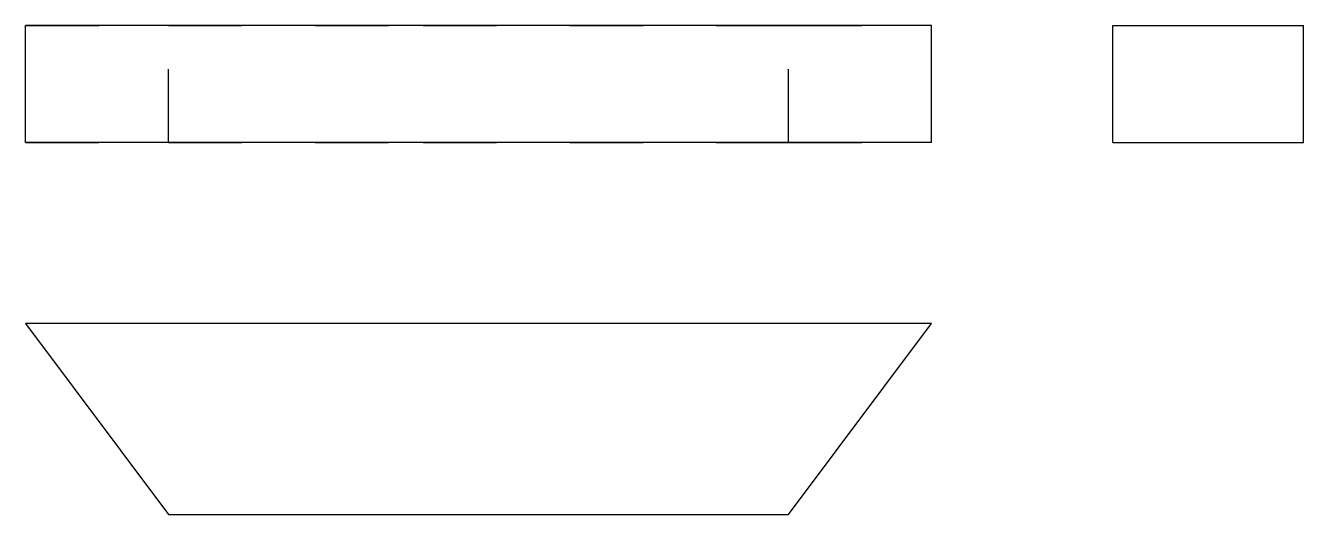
# Model space of a CAD drawing. Extents: x 0 to 1.74, y 0 to 0.67.
import ezdxf

# ---------------------------------------------------------------- set-up
doc = ezdxf.new("R2010")
doc.units = 0
doc.linetypes.add('HIDDEN', pattern=[0.061801, 0.041221, -0.02058])
for name, color, linetype in [('FRONT', 7, 'CONTINUOUS'), ('FRONT_HID', 7, 'HIDDEN'), ('LEFT', 7, 'CONTINUOUS'), ('TOP', 7, 'CONTINUOUS')]:
    doc.layers.add(name, color=color, linetype=linetype)

msp = doc.modelspace()

# ---------------------------------------------------------------- linework, layer by layer
at = {"layer": 'FRONT'}
for p, q in [((0, 0.507414), (0, 0.666794)), ((0.542404, 0.666794), (0, 0.666794)), ((1.236008, 0.666794), (0.542404, 0.666794)), ((1.236008, 0.507414), (1.236008, 0.666794)), ((0.542404, 0.507414), (0, 0.507414)), ((1.236008, 0.507414), (0.542404, 0.507414))]:
    msp.add_line(p, q, dxfattribs=at)
at = {"layer": 'FRONT_HID', "linetype": 'HIDDEN'}
for p, q in [((0, 0.666794), (0.195159, 0.666794)), ((0.195159, 0.507414), (0.195159, 0.666794)), ((0.195159, 0.666794), (0.542404, 0.666794)), ((0.542404, 0.666794), (1.040849, 0.666794)), ((1.040849, 0.507414), (1.040849, 0.666794)), ((1.040849, 0.666794), (1.236008, 0.666794)), ((0, 0.507414), (0.195159, 0.507414)), ((0.195159, 0.507414), (0.542404, 0.507414)), ((0.542404, 0.507414), (1.040849, 0.507414)), ((1.040849, 0.507414), (1.236008, 0.507414))]:
    msp.add_line(p, q, dxfattribs=at)
at = {"layer": 'LEFT'}
for p, q in [((1.48321, 0.507414), (1.48321, 0.666794)), ((1.48321, 0.666794), (1.743422, 0.666794)), ((1.743422, 0.507414), (1.743422, 0.666794)), ((1.48321, 0.507414), (1.743422, 0.507414))]:
    msp.add_line(p, q, dxfattribs=at)
at = {"layer": 'TOP'}
for p, q in [((0, 0.260212), (0.195159, 0)), ((0.542404, 0.260212), (0, 0.260212)), ((1.236008, 0.260212), (0.542404, 0.260212)), ((1.040849, 0), (1.236008, 0.260212)), ((0.195159, 0), (0.542404, 0)), ((0.542404, 0), (1.040849, 0))]:
    msp.add_line(p, q, dxfattribs=at)

doc.saveas('drawing.dxf')
